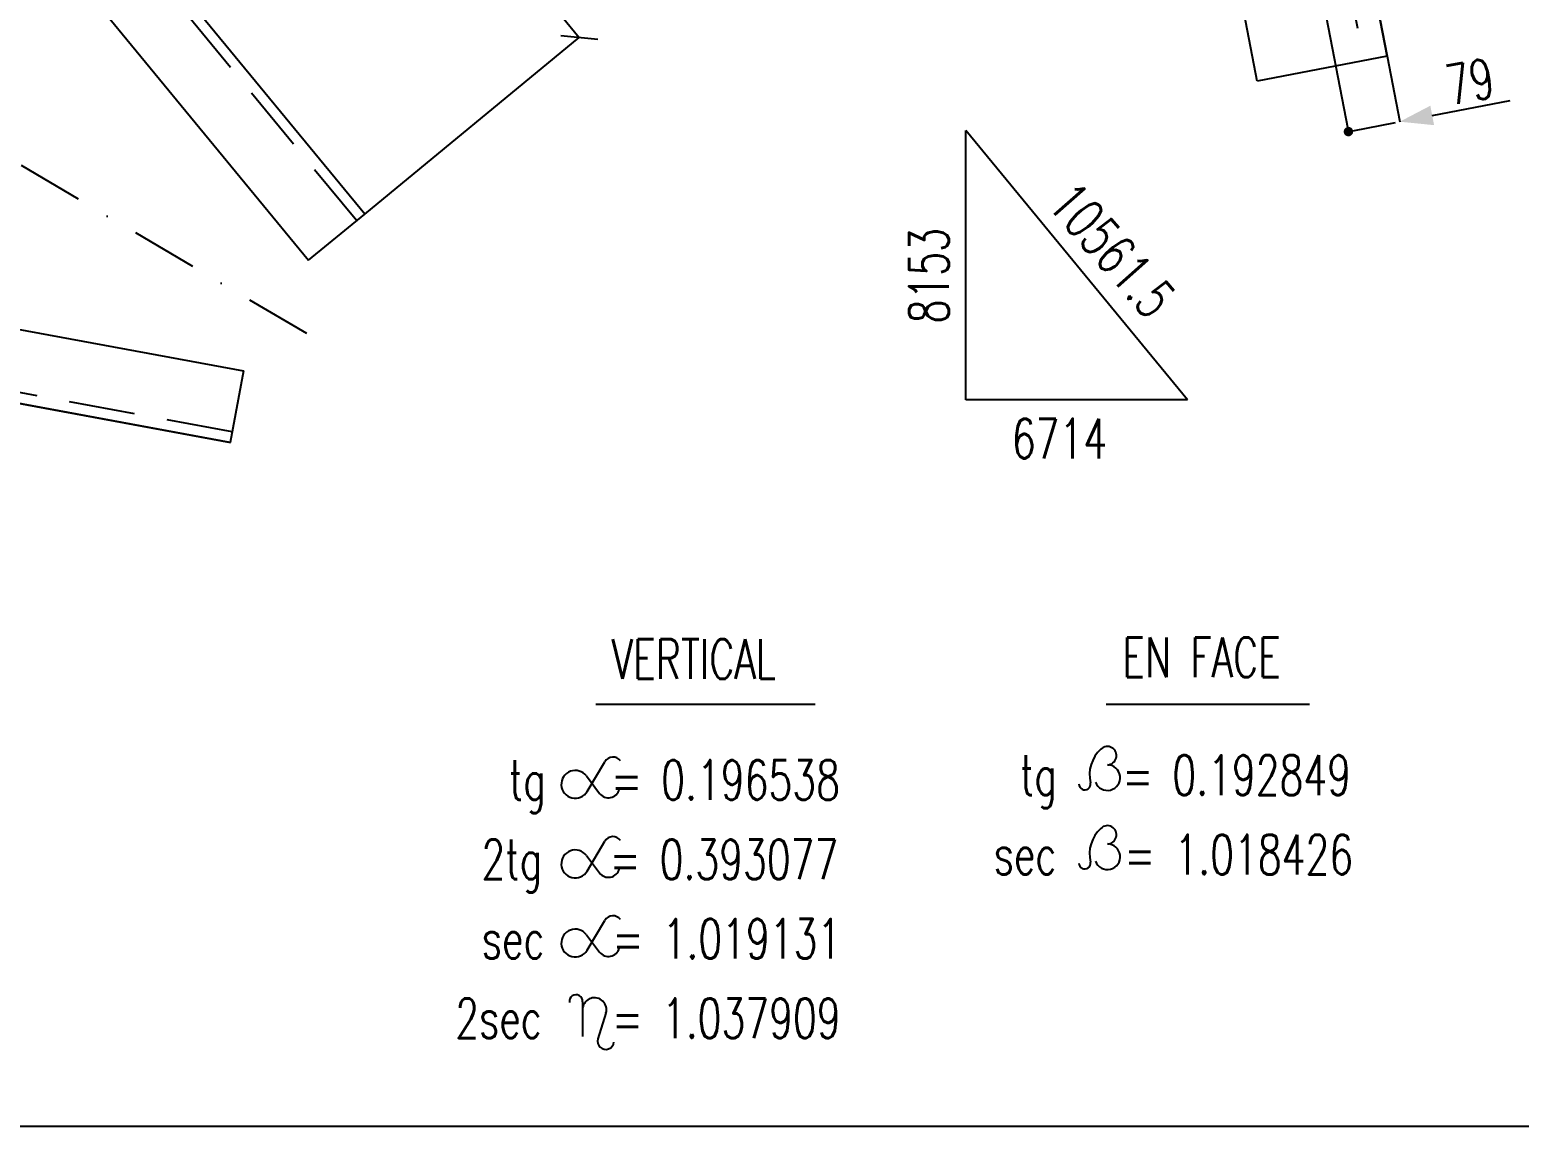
# Model space of a CAD drawing. Extents: x 686686 to 702906, y -4957 to 6593.
# Drawn here: x 694872 to 697122, y -4957 to -3301 of the extents above; entities that cross this region are included whole.
import ezdxf

# ---------------------------------------------------------------- set-up
doc = ezdxf.new("R2010")
doc.units = 0
doc.header["$LTSCALE"] = 200
doc.header["$MEASUREMENT"] = 0
doc.linetypes.add('DASHDOT', pattern=[1, 0.5, -0.25, 0, -0.25])
doc.linetypes.add('DASHED', pattern=[0.75, 0.5, -0.25])
doc.layers.get('0').update_dxf_attribs({"linetype": 'CONTINUOUS'})
for name, color, linetype in [('ASSI', 6, 'CONTINUOUS'), ('LINEA-MEDIA', 7, 'CONTINUOUS'), ('LINEA_ANG', 2, 'CONTINUOUS'), ('LP', 3, 'CONTINUOUS'), ('LS', 7, 'CONTINUOUS'), ('MZ', 6, 'DASHDOT'), ('QT_MAL', 7, 'CONTINUOUS'), ('QT_MPR', 7, 'CONTINUOUS'), ('TRAT-Y', 7, 'DASHED')]:
    doc.layers.add(name, color=color, linetype=linetype)
doc.styles.add('QUOTE', font='ROMANS8.SHX', dxfattribs={"width": 0.7})
doc.styles.add('RS', font='ROMANS8.shx', dxfattribs={"width": 0.7})
doc.styles.get("Standard").update_dxf_attribs({"font": 'ROMANS8.SHX', "width": 0.7})
doc.dimstyles.new('FRECCE1', dxfattribs={"dimtxt": 60, "dimasz": 6.66, "dimexe": 0, "dimexo": 0, "dimgap": 1, "dimtad": 1, "dimzin": 0, "dimdsep": 46, "dimtxsty": 'RS', "dimblk1": 'QUOTP', "dimblk2": 'QUOTF', "dimsah": 1, "dimcen": 0, "dimclrd": 2, "dimclre": 2, "dimclrt": 7, "dimadec": 0, "dimazin": 0, "dimtfac": 1, "dimtix": 1, "dimtmove": 2, "dimatfit": 3, "dimldrblk": 'QUOTP', "dimfxl": 1, "dimtolj": 1, "dimtzin": 0, "dimarcsym": 0})
doc.dimstyles.new('TRATTO', dxfattribs={"dimscale": 0, "dimtxt": 60, "dimasz": 40, "dimexe": 0, "dimexo": 0, "dimgap": 5, "dimtad": 1, "dimrnd": 0.5, "dimdsep": 46, "dimtxsty": 'RS', "dimblk1": 'OBLIQUE', "dimblk2": 'OBLIQUE', "dimsah": 1, "dimcen": 0.09, "dimclrd": 2, "dimclre": 2, "dimclrt": 7, "dimadec": 0, "dimazin": 0, "dimtfac": 1, "dimtix": 1, "dimtmove": 2, "dimatfit": 3, "dimfxl": 1, "dimtolj": 1, "dimtzin": 0, "dimarcsym": 0})

# ---------------------------------------------------------------- blocks, each defined once
blk = doc.blocks.new('ASSE98')
blk.add_line((0, 0), (1, 0))
at = {"color": 7, "style": 'QUOTE', "width": 0.5, "flags": 1}
for tag, p in [('TI', (1.38308, 6.82731)), ('DI_S', (1.38308, 6.42178)), ('D_S', (1.38308, 6.02092)), ('E_S', (1.38308, 5.68065)), ('NFORI', (1.36454, 5.29792)), ('ALAR', (1.36349, 4.93246)), ('FAM', (1.3775, 4.54645)), ('ALA', (1.38308, 4.19257)), ('DISP2', (1.38308, 3.84971)), ('DISP1', (1.38308, 3.50686)), ('PINZAF', (1.38308, 3.164)), ('PINZAI', (1.38308, 2.82114)), ('TRP', (1.38308, 2.47829)), ('NP', (1.38308, 2.13543)), ('SV', (1.38308, 1.79257)), ('PESO', (1.38308, 1.44971)), ('QUA', (1.38308, 1.10686)), ('LUN', (1.38308, 0.764)), ('PROF', (1.38308, 0.42114)), ('POS', (1.38308, 0.07829))]:
    blk.add_attdef(tag, p, '', height=0.2, dxfattribs=at)
at = {"color": 7, "flags": 1}
for tag, p in [('LAV1', (3.07431, 6.82847)), ('LAV2', (3.07431, 6.49513)), ('LAV3', (3.07431, 6.1618)), ('LAV4', (3.07431, 5.82847)), ('LAV5', (3.07431, 5.49513)), ('LAV6', (3.07431, 5.1618)), ('LAV7', (3.07431, 4.82847)), ('LAV8', (3.07431, 4.49513)), ('LAV9', (3.07431, 4.1618)), ('LAV10', (3.07431, 3.82847))]:
    blk.add_attdef(tag, p, '', height=0.2, dxfattribs=at)
blk = doc.blocks.new('QUOTP')
at = {"layer": 'ASSI', "color": 2, "const_width": 1.07}
blk.add_lwpolyline([(-0.53, 0, 1), (0.53, 0, 1)], format="xyb", close=True, dxfattribs=at)
blk = doc.blocks.new('QUOTF')
at = {"layer": 'LS', "color": 2}
blk.add_line((7.5, 0), (25.5, 0), dxfattribs=at)
blk.add_solid([(7.5, 2.25), (0, 0), (7.5, -2.25)], dxfattribs=at)
blk = doc.blocks.new('*D209')
at = {"layer": 'QT_MAL', "color": 2, "lineweight": -2, "transparency": 16777216}
for p, q in [((696871, -3453.1), (696935.5, -3440.7)), ((696942, -3439.4), (696942, -3439.4)), ((696864.4, -3454.4), (696864.4, -3454.4))]:
    blk.add_line(p, q, dxfattribs=at)
at = {"layer": 'QT_MAL', "color": 2, "lineweight": -2, "transparency": 16777216, "xscale": 6.66, "yscale": 6.66, "zscale": 6.66}
for name, p, rotation in [('QUOTF', (696942, -3439.4), 10.91543261024238), ('QUOTP', (696864.4, -3454.4), 190.9154326102424)]:
    blk.add_blockref(name, p, dxfattribs=dict(at, rotation=rotation))
at = {"layer": 'QT_MAL', "color": 7, "transparency": 16777216, "insert": (697048.1, -3378.7), "char_height": 60, "attachment_point": 5, "rotation": 10.9154, "style": 'RS'}
blk.add_mtext('\\A1;79', dxfattribs=at)
blk = doc.blocks.new('_OBLIQUE')
at = {"color": 0, "linetype": 'ByBlock'}
blk.add_line((-0.5, -0.5), (0.5, 0.5), dxfattribs=at)
blk = doc.blocks.new('*D155')
at = {"layer": 'QT_MPR', "color": 2, "lineweight": -2, "transparency": 16777216}
for p, q in [((694229.3, -2278.1), (694599.7, -1973.1)), ((694599.7, -1973.1), (695702.3, -3312)), ((695378.2, -3578.9), (695702.3, -3312))]:
    blk.add_line(p, q, dxfattribs=at)
at = {"layer": 'QT_MPR', "color": 2, "lineweight": -2, "transparency": 16777216, "xscale": 40, "yscale": 40, "zscale": 40}
for p, rotation in [((694599.7, -1973.1), 129.4706729200938), ((695702.3, -3312), 309.4706729200938)]:
    blk.add_blockref('_OBLIQUE', p, dxfattribs=dict(at, rotation=rotation))
at = {"layer": 'QT_MPR', "color": 7, "transparency": 16777216, "insert": (695171.9, -2588), "char_height": 60, "attachment_point": 5, "rotation": 309.4707, "style": 'RS'}
blk.add_mtext('\\A1;1734.5', dxfattribs=at)

msp = doc.modelspace()

# ---------------------------------------------------------------- linework, layer by layer
at = {"layer": 'LINEA-MEDIA'}
for p, q in [((695727.219, -4319.426), (696058.738, -4319.426)), ((696498.596, -4319.426), (696805.559, -4319.426)), ((695714.208, -4451.446), (695740.871, -4406.417)), ((695712.887, -4428.04), (695732.741, -4454.302)), ((695714.208, -4571.619), (695740.871, -4526.59)), ((695712.887, -4548.212), (695732.741, -4574.475)), ((695714.208, -4691.291), (695740.871, -4646.261)), ((695712.887, -4667.884), (695732.741, -4694.146)), ((695707.336, -4769.287), (695707.336, -4821.777)), ((695742.534, -4786.556), (695730.468, -4825.305))]:
    msp.add_line(p, q, dxfattribs=at)
for centre, radius, start, end in [((696525.22, -4426.12), 51.996, 132.141042, 193.778634), ((696500.137, -4397.315), 13.827, 270, 135.157666), ((695753.043, -4413.624), 14.145, 36.935571, 149.368163), ((695696.105, -4440.727), 21.038, 37.08899, 329.368163), ((696500.137, -4430.5), 19.358, 200.722607, 90), ((695746.239, -4444.099), 16.92, 217.08899, 345.851113), ((696465.941, -4440.09), 8.921, 179.906205, 10.244605), ((695753.043, -4533.797), 14.145, 36.935571, 149.368163), ((696525.22, -4545.708), 51.996, 132.141042, 193.778634), ((696500.137, -4516.903), 13.827, 270, 135.157666), ((695696.105, -4560.899), 21.038, 37.08899, 329.368163), ((696500.137, -4550.088), 19.358, 200.722607, 90), ((695746.239, -4564.271), 16.92, 217.08899, 345.851113), ((696465.941, -4559.678), 8.921, 179.906205, 10.244605), ((695753.043, -4653.469), 14.145, 36.935571, 149.368163), ((695696.105, -4680.571), 21.038, 37.08899, 329.368163), ((695746.239, -4683.943), 16.92, 217.08899, 345.851113), ((695697.263, -4768.547), 10.074, 355.786368, 189.399767), ((695725.249, -4781.174), 18.103, 342.70498, 171.681716), ((695742.229, -4828.967), 12.317, 162.70498, 355.007087)]:
    msp.add_arc(centre, radius, start, end, dxfattribs=at)
at = {"layer": 'LINEA_ANG'}
for p, q in [((695378.223, -3578.913), (688934.303, 4246.344)), ((688849.388, 4176.419), (695293.308, -3648.839)), ((686705.848, -2246.152), (695194.953, -3815.796)), ((695174.953, -3923.962), (686685.848, -2354.319)), ((696752.453, -2456.463), (696922.877, -3340.18)), ((696726.495, -3378.052), (696556.071, -2494.335)), ((696922.877, -3340.18), (696726.495, -3378.052)), ((695293.308, -3648.839), (695378.223, -3578.913)), ((695194.953, -3815.796), (695174.953, -3923.962))]:
    msp.add_line(p, q, dxfattribs=at)
at = {"layer": 'LP', "color": 6}
msp.add_line((696922.877, -3340.18), (696942.066, -3439.685), dxfattribs=at)
at = {"layer": 'LS', "color": 6}
for p, q in [((695050.602, 5951.125), (696863.62, -3450.103)), ((696621.395, -3859.614), (696286.305, -3452.692)), ((696286.305, -3859.614), (696286.305, -3452.692)), ((696621.395, -3859.614), (696286.305, -3859.614))]:
    msp.add_line(p, q, dxfattribs=at)
at = {"layer": 'LS', "color": 8}
msp.add_lwpolyline([(686686.108, 6522.765), (686686.108, -4957.235), (699406.108, -4957.235), (699406.108, -3357.235), (702906.108, -3357.235), (702906.108, 6522.765), (686686.108, 6522.765)], close=True, dxfattribs=at)
at = {"layer": 'MZ'}
msp.add_line((695290.56, -3759.669), (692551.888, -2146.305), dxfattribs=at)
at = {"layer": 'TRAT-Y'}
for p, q in [((695365.872, -3589.084), (688921.951, 4236.173)), ((695177.862, -3908.229), (686688.757, -2338.585)), ((696717.104, -2463.28), (696887.528, -3346.997))]:
    msp.add_line(p, q, dxfattribs=at)

# ---------------------------------------------------------------- block references
at = {"layer": 'ASSI', "xscale": 10137, "zscale": 10137, "rotation": 129.4706729200938}
msp.add_blockref('ASSE98', (695378.223, -3578.913), dxfattribs=at)
at = {"layer": 'ASSI'}
for p, xscale, rotation in [((686686.108, -2354.367), 8633, 349.5242691393383), ((696922.877, -3340.18), 899.9999999999999, 100.9154326102424)]:
    msp.add_blockref('ASSE98', p, dxfattribs=dict(at, xscale=xscale, rotation=rotation))

# ---------------------------------------------------------------- texts
at = {"layer": 'LINEA-MEDIA', "style": 'RS', "width": 0.7}
for s, p in [('VERTICAL', (695751.277, -4281.424)), ('EN FACE', (696522.854, -4278.593)), ('tg   = 0.196538', (695595.889, -4464.06)), ('tg   = 0.192849', (696368.191, -4456.817)), ('sec   = 1.018426', (696328.364, -4576.819)), ('2tg   = 0.393077', (695554.418, -4584.062)), ('sec   = 1.019131', (695554.859, -4704.063)), ('2sec   = 1.037909', (695514.795, -4824.065))]:
    msp.add_text(s, height=60.0007, dxfattribs=at).set_placement(p)
at = {"layer": 'LS', "color": 7, "style": 'RS', "width": 0.7}
for s, rotation, p in [('10561.5', 311.250289, (696407.318, -3565.151)), ('8153', 90, (696260.683, -3744.033))]:
    msp.add_text(s, height=60, rotation=rotation, dxfattribs=at).set_placement(p)
msp.add_text('6714', height=60, dxfattribs=at).set_placement((696355.825, -3948.361))

# ---------------------------------------------------------------- dimensions: what is measured, and where the dimension line sits
at = {"layer": 'QT_MAL'}
dim = msp.add_linear_dim(base=(696942.017, -3439.431), p1=(696864.446, -3454.39), p2=(696942.017, -3439.431), angle=10.915433, text='79', dimstyle='FRECCE1', dxfattribs=at)
dim.commit()
dim.dimension.update_dxf_attribs({"geometry": '*D209', "text_midpoint": (697048.123, -3378.731), "dimtype": 160})
at = {"layer": 'QT_MPR'}
dim = msp.add_linear_dim(base=(695702.32, -3312.027), p1=(694229.326, -2278.122), p2=(695378.223, -3578.913), angle=309.470673, text='1734.5', dimstyle='TRATTO', override={"dimscale": 1}, dxfattribs=at)
dim.commit()
dim.dimension.update_dxf_attribs({"geometry": '*D155', "text_midpoint": (695171.904, -2588.037), "dimtype": 128})

doc.saveas('drawing.dxf')
